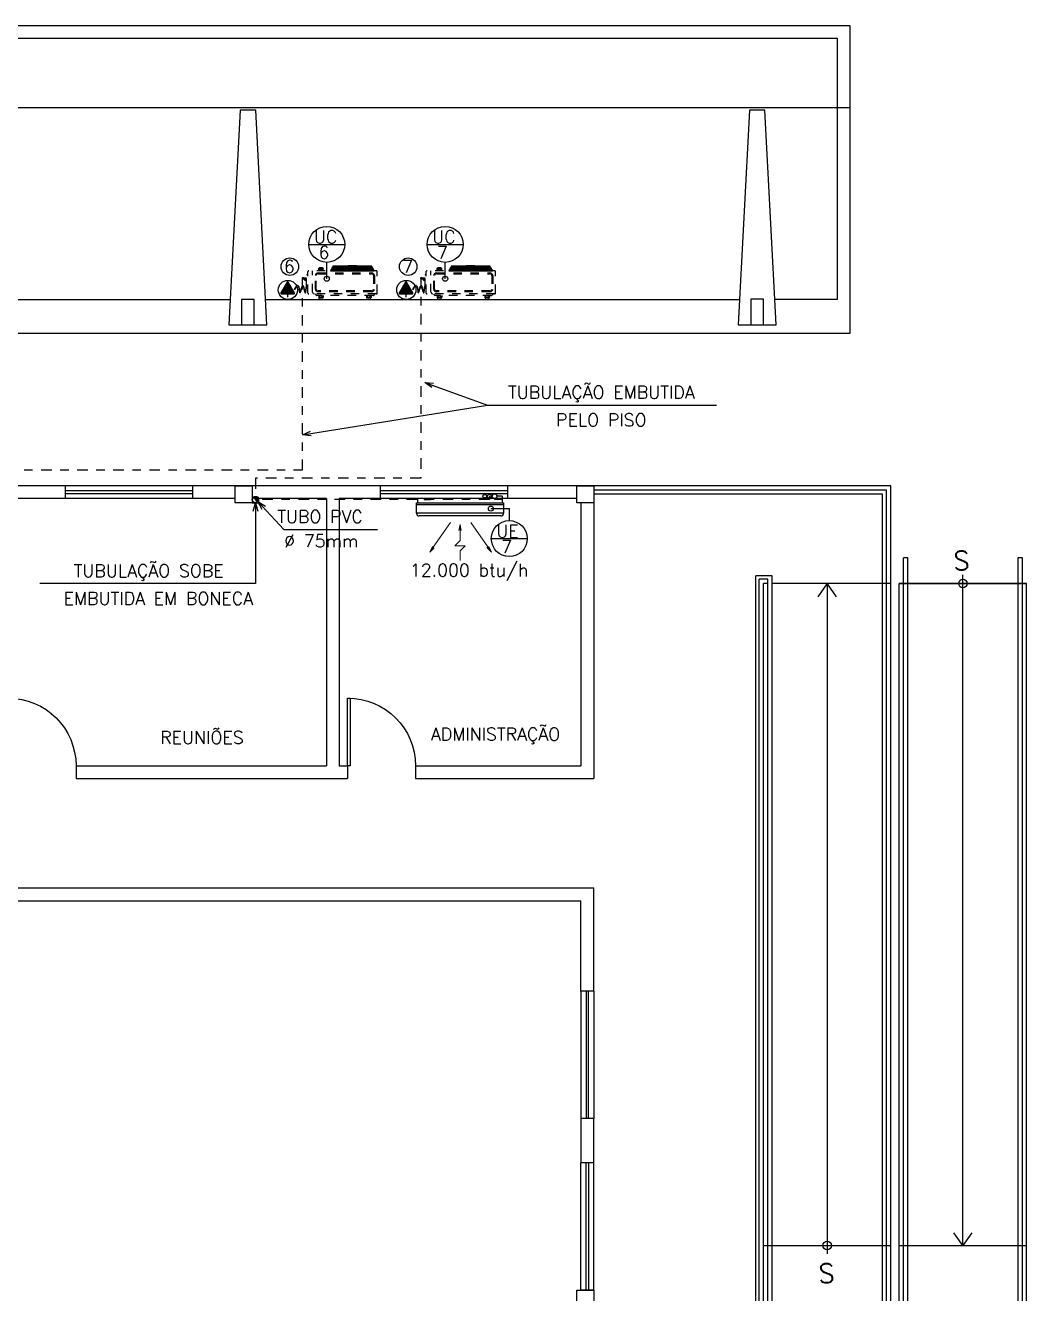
# Model space of a CAD drawing. Header units: millimetres. Extents: x 732 to 1037, y 127 to 299.
# Drawn here: x 849.91 to 861.71, y 276.52 to 291.46 of the extents above; entities that cross this region are included whole.
import ezdxf
from ezdxf.enums import TextEntityAlignment as Align

# ---------------------------------------------------------------- set-up
doc = ezdxf.new("R2010")
doc.units = ezdxf.units.MM
for name, pattern in [('CENTER2', [1.125, 0.75, -0.125, 0.125, -0.125]), ('CONTINU', [0]), ('DASHDOT2', [0.5, 0.25, -0.125, 0, -0.125]), ('HIDDEN', [0.375, 0.25, -0.125]), ('NASCOSTA2', [0.1875, 0.125, -0.0625])]:
    doc.linetypes.add(name, pattern=pattern)
for name, color, linetype in [('AC-EQUIPAMENTOS', 2, 'Continuous'), ('AC-FRIGORÍFICA', 20, 'DASHDOT2'), ('AC_EQUIP', 6, 'Continuous'), ('ARC_EQUIP', 6, 'Continuous'), ('Detalhes_Txt', 2, 'Continuous'), ('DRENO', 4, 'CENTER2'), ('ELE-PONTOS', 4, 'Continuous'), ('EQUIPAMENTOS', 8, 'Continuous'), ('I-ARQ', 8, 'Continuous'), ('I-LIN_CHANADA', 1, 'Continuous'), ('I-NORMO_ARQ', 8, 'Continuous')]:
    doc.layers.add(name, color=color, linetype=linetype)
doc.layers.add('Evaporadores', color=4, linetype='Continuous', lineweight=0)
doc.layers.add('I-FIAÇÃO', color=2, linetype='Continuous', lineweight=30)
doc.styles.add('50-250', font='SIMPLEX.shx', dxfattribs={"height": 0.3})
doc.styles.add('COTA100', font='ROMANS.SHX')
doc.styles.add('ROMANS', font='romans.shx')
doc.dimstyles.new('50-250', dxfattribs={"dimscale": 2.5, "dimtxt": 0.3, "dimasz": 0.06, "dimexe": 0.2, "dimexo": 0.1, "dimgap": 0.1, "dimtad": 1, "dimzin": 5, "dimdsep": 46, "dimtxsty": '50-250', "dimblk": 'DOT', "dimcen": 0.06, "dimclrd": 1, "dimclre": 1, "dimclrt": 2, "dimadec": 0, "dimazin": 0, "dimtfac": 1, "dimtmove": 2, "dimatfit": 3, "dimldrblk": 'DOT', "dimfxl": 1, "dimtolj": 1, "dimtzin": 4, "dimarcsym": 0})
doc.dimstyles.new('COTA100', dxfattribs={"dimtxt": 0.18, "dimasz": 0.18, "dimexe": 0.05, "dimexo": 0.06, "dimgap": 0.1, "dimtad": 1, "dimzin": 4, "dimdsep": 46, "dimtxsty": 'COTA100', "dimblk": 'bola', "dimcen": 0.09, "dimdle": 0.05, "dimse1": 1, "dimse2": 1, "dimclrd": 256, "dimclrt": 2, "dimadec": 0, "dimazin": 0, "dimtfac": 1, "dimtix": 1, "dimtmove": 2, "dimatfit": 1, "dimldrblk": 'OPEN30', "dimfxl": 1, "dimtolj": 1, "dimtzin": 4, "dimarcsym": 0})

# ---------------------------------------------------------------- blocks, each defined once
blk = doc.blocks.new('ta7')
for p, q in [((-0.006, 0.165), (-0.074, 0.049)), ((0.074, 0.049), (0.006, 0.165)), ((-0.067, 0.037), (0.067, 0.037)), ((0, 0.037), (0, 0))]:
    blk.add_line(p, q)
for centre, start, end in [((0, 0.161), 30, 150), ((-0.067, 0.045), 150, 270), ((0.067, 0.045), 270, 30)]:
    blk.add_arc(centre, 0.0075, start, end)
blk = doc.blocks.new('PS80')
blk.add_lwpolyline([(-0.03, 0.8), (-0.03, 0), (0, 0), (0, 0.8)], close=True)
at = {"color": 0}
blk.add_arc((0, 0), 0.8, 90, 180, dxfattribs=at)
blk = doc.blocks.new('_Dot')
at = {"color": 0, "linetype": 'ByBlock', "lineweight": -2}
blk.add_line((-0.5, 0), (-1, 0), dxfattribs=at)
at = {"color": 0, "linetype": 'ByBlock', "const_width": 0.5}
blk.add_lwpolyline([(-0.25, 0, 1), (0.25, 0, 1)], format="xyb", close=True, dxfattribs=at)
blk = doc.blocks.new('bola')
blk.add_hatch(color=0).paths.add_polyline_path([(-0.25, 0, 1), (0.25, 0, 1)])
at = {"color": 0}
for p, q in [((-1, 0), (-0.25, 0)), ((0, 1), (0, 0.25)), ((0.25, 0), (1, 0)), ((0, -0.25), (0, -1))]:
    blk.add_line(p, q, dxfattribs=at)
blk.add_circle((0, 0), 0.25, dxfattribs=at)
blk = doc.blocks.new('_OPEN30')
at = {"color": 0, "linetype": 'ByBlock', "ltscale": 0.5}
for p, q in [((-1, 0.27), (0, 0)), ((0, 0), (-1, -0.27)), ((0, 0), (-1, 0))]:
    blk.add_line(p, q, dxfattribs=at)
blk = doc.blocks.new('ev1')
at = {"layer": 'Evaporadores', "color": 2, "ltscale": 0.8}
for p, q in [((487.32, 165.559), (487.268, 165.669)), ((487.268, 165.669), (487.353, 165.582)), ((487.268, 165.669), (487.337, 165.57)), ((487.877, 165.647), (487.877, 165.832)), ((488.381, 165.585), (488.466, 165.672)), ((488.466, 165.672), (488.397, 165.573)), ((488.466, 165.672), (488.414, 165.562)), ((487.337, 165.57), (487.669, 165.095)), ((487.877, 165.647), (487.777, 165.547)), ((487.777, 165.547), (487.977, 165.547)), ((487.877, 165.447), (487.977, 165.547)), ((487.877, 165.252), (487.877, 165.447)), ((488.397, 165.573), (488.065, 165.098)), ((487.877, 165.132), (487.857, 165.252)), ((487.897, 165.252), (487.877, 165.132)), ((487.877, 165.132), (487.877, 165.252))]:
    blk.add_line(p, q, dxfattribs=at)
blk = doc.blocks.new('A$C5767644B')
at = {"layer": 'AC-EQUIPAMENTOS', "color": 6}
for p, q in [((0.892, 0.757), (0.88, 0.757)), ((0.892, 0.757), (0.88, 0.757)), ((1.008, 0.757), (0.946, 0.757)), ((1.008, 0.757), (0.946, 0.757)), ((1.008, 0.757), (1.008, 0.729)), ((1.008, 0.757), (1.008, 0.729)), ((0, 0.679), (1.025, 0.679)), ((0, 0.556), (0, 0.679)), ((0, 0.679), (1.025, 0.679)), ((0, 0.556), (0, 0.679)), ((1.012, 0.729), (0.013, 0.729)), ((0.013, 0.729), (0.013, 0.679)), ((1.012, 0.729), (0.013, 0.729)), ((0.013, 0.729), (0.013, 0.679)), ((0.088, 0.729), (0.088, 0.718)), ((0.088, 0.729), (0.088, 0.718)), ((0.088, 0.718), (0.166, 0.718)), ((0.088, 0.718), (0.166, 0.718)), ((0.166, 0.718), (0.166, 0.729)), ((0.166, 0.718), (0.166, 0.729)), ((0.923, 0.718), (0.923, 0.729)), ((0.923, 0.718), (0.923, 0.729)), ((1.001, 0.718), (0.923, 0.718)), ((1.001, 0.718), (0.923, 0.718)), ((1.001, 0.729), (1.001, 0.718)), ((1.001, 0.729), (1.001, 0.718)), ((1.012, 0.679), (1.012, 0.729)), ((1.012, 0.679), (1.012, 0.729)), ((1.025, 0.679), (1.025, 0.556)), ((1.025, 0.679), (1.025, 0.556)), ((0.993, 0.524), (0.032, 0.524)), ((0.993, 0.524), (0.032, 0.524))]:
    blk.add_line(p, q, dxfattribs=at)
at = {"layer": 'AC-EQUIPAMENTOS'}
for p, q in [((1.025, 0.655), (0, 0.655)), ((1.025, 0.655), (0, 0.655)), ((1.025, 0.555), (0, 0.555)), ((1.025, 0.555), (0, 0.555))]:
    blk.add_line(p, q, dxfattribs=at)
at = {"layer": 'AC-EQUIPAMENTOS', "color": 6}
for centre, start, end in [((0.032, 0.556), 180, 270), ((0.032, 0.556), 180, 270), ((0.993, 0.556), 270, 0), ((0.993, 0.556), 270, 0)]:
    blk.add_arc(centre, 0.0325, start, end, dxfattribs=at)
at = {"layer": 'AC-FRIGORÍFICA'}
for centre in [(0.804, 0.757), (0.804, 0.757), (0.858, 0.757), (0.858, 0.757)]:
    blk.add_circle(centre, 0.0216, dxfattribs=at)
at = {"layer": 'DRENO'}
blk.add_circle((0.919, 0.757), 0.0271, dxfattribs=at)
blk.add_circle((0.919, 0.757), 0.0271, dxfattribs=at)
at = {"layer": 'Evaporadores', "color": 2, "xscale": 0.6061605645989749, "yscale": 0.6061605645989749, "zscale": 0.6061605645990339, "rotation": 180}
blk.add_blockref('ev1', (296.244, 100.521), dxfattribs=at)

msp = doc.modelspace()

# ---------------------------------------------------------------- hatches: boundary and pattern name
h = msp.add_hatch()
h.set_pattern_fill('_USER', color=1, scale=0.012, angle=45, style=0, pattern_type=0)
h.set_pattern_definition([(45, (-0.002619, 0.025), (-0.00848528137, 0.00848528137), [])])
h.paths.add_polyline_path([(852.624, 285.914), (852.619, 285.914, 0.393374), (852.584, 285.877, 0.00577), (852.584, 285.876, -0.01155), (852.584, 285.877, -0.999982), (852.622, 285.876, 0.977181), (852.659, 285.876, 0.00577), (852.659, 285.877, 0.393374)])
at = {"layer": 'ELE-PONTOS'}
for points in [[(852.921, 288.314, 0.57735), (852.928, 288.302), (853.073, 288.302, 1), (853.073, 288.318, -0.267949), (853.08, 288.314), (853.008, 288.439, 0.57735), (852.994, 288.439)], [(854.316, 288.314, 0.57735), (854.323, 288.302), (854.468, 288.302, 1), (854.468, 288.318, -0.267949), (854.475, 288.314), (854.402, 288.439, 0.57735), (854.388, 288.439)]]:
    msp.add_hatch(color=4, dxfattribs=at).paths.add_polyline_path(points)

# ---------------------------------------------------------------- linework, layer by layer
at = {"color": 155, "linetype": 'NASCOSTA2', "ltscale": 0.5}
for p, q in [((853.36, 288.547), (853.991, 288.547)), ((854.754, 288.547), (855.385, 288.547)), ((853.328, 288.356), (853.328, 288.517)), ((853.338, 288.356), (853.338, 288.517)), ((853.36, 288.537), (853.991, 288.537)), ((854.012, 288.517), (854.012, 288.356)), ((854.023, 288.517), (854.023, 288.356)), ((854.722, 288.356), (854.722, 288.517)), ((854.733, 288.356), (854.733, 288.517)), ((854.754, 288.537), (855.385, 288.537)), ((855.407, 288.517), (855.407, 288.356)), ((855.417, 288.517), (855.417, 288.356)), ((853.991, 288.335), (853.36, 288.335)), ((853.991, 288.325), (853.36, 288.325)), ((855.385, 288.335), (854.754, 288.335)), ((855.385, 288.325), (854.754, 288.325))]:
    msp.add_line(p, q, dxfattribs=at)
at = {"color": 155, "linetype": 'CONTINU', "ltscale": 0.1}
for p, q in [((853.508, 288.573), (854.02, 288.573)), ((853.508, 288.573), (854.02, 288.573)), ((853.508, 288.573), (854.02, 288.573)), ((853.508, 288.573), (854.02, 288.573)), ((853.51, 288.573), (853.514, 288.582)), ((853.513, 288.584), (854.015, 288.584)), ((853.513, 288.584), (854.015, 288.584)), ((853.513, 288.584), (854.015, 288.584)), ((853.518, 288.582), (853.513, 288.573)), ((853.515, 288.584), (853.52, 288.592)), ((853.518, 288.594), (854.01, 288.594)), ((853.518, 288.594), (854.01, 288.594)), ((853.518, 288.594), (854.01, 288.594)), ((853.518, 288.594), (854.01, 288.594)), ((853.523, 288.592), (853.519, 288.584)), ((853.521, 288.594), (853.525, 288.603)), ((853.524, 288.605), (854.005, 288.605)), ((853.524, 288.605), (854.005, 288.605)), ((853.524, 288.605), (854.005, 288.605)), ((853.528, 288.603), (853.524, 288.594)), ((853.526, 288.605), (853.531, 288.614)), ((853.529, 288.616), (853.999, 288.616)), ((853.529, 288.616), (853.999, 288.616)), ((853.529, 288.616), (853.999, 288.616)), ((853.529, 288.616), (853.999, 288.616)), ((853.534, 288.614), (853.53, 288.605)), ((853.532, 288.616), (853.535, 288.623)), ((853.535, 288.628), (853.993, 288.628)), ((853.535, 288.628), (853.993, 288.628)), ((853.535, 288.628), (853.993, 288.628)), ((853.535, 288.628), (853.993, 288.628)), ((853.993, 288.626), (853.535, 288.626)), ((853.993, 288.626), (853.535, 288.626)), ((853.993, 288.626), (853.535, 288.626)), ((853.993, 288.626), (853.535, 288.626)), ((853.538, 288.622), (853.535, 288.616)), ((853.598, 288.623), (853.541, 288.623)), ((853.58, 288.573), (853.598, 288.623)), ((853.601, 288.622), (853.583, 288.573)), ((853.735, 288.623), (853.603, 288.623)), ((853.714, 288.63), (853.814, 288.63)), ((853.728, 288.63), (853.714, 288.63)), ((853.799, 288.63), (853.714, 288.63)), ((853.814, 288.63), (853.714, 288.63)), ((853.714, 288.628), (853.714, 288.63)), ((853.714, 288.628), (853.714, 288.63)), ((853.714, 288.628), (853.714, 288.63)), ((853.714, 288.628), (853.714, 288.63)), ((853.744, 288.623), (853.735, 288.623)), ((853.758, 288.573), (853.759, 288.622)), ((853.762, 288.622), (853.761, 288.573)), ((853.792, 288.623), (853.784, 288.623)), ((853.92, 288.623), (853.792, 288.623)), ((853.814, 288.63), (853.799, 288.63)), ((853.814, 288.63), (853.814, 288.628)), ((853.814, 288.63), (853.814, 288.628)), ((853.814, 288.63), (853.814, 288.628)), ((853.814, 288.63), (853.814, 288.628)), ((853.939, 288.573), (853.921, 288.622)), ((853.988, 288.623), (853.924, 288.623)), ((853.924, 288.623), (853.942, 288.573)), ((853.993, 288.616), (853.99, 288.622)), ((853.993, 288.623), (853.997, 288.616)), ((853.999, 288.605), (853.994, 288.614)), ((853.998, 288.614), (854.002, 288.605)), ((854.004, 288.594), (854, 288.603)), ((854.003, 288.603), (854.007, 288.594)), ((854.01, 288.584), (854.005, 288.592)), ((854.008, 288.592), (854.013, 288.584)), ((854.015, 288.573), (854.011, 288.582)), ((854.014, 288.582), (854.018, 288.573)), ((854.902, 288.573), (855.415, 288.573)), ((854.902, 288.573), (855.415, 288.573)), ((854.902, 288.573), (855.415, 288.573)), ((854.902, 288.573), (855.415, 288.573)), ((854.904, 288.573), (854.909, 288.582)), ((854.908, 288.584), (855.41, 288.584)), ((854.908, 288.584), (855.41, 288.584)), ((854.908, 288.584), (855.41, 288.584)), ((854.912, 288.582), (854.908, 288.573)), ((854.91, 288.584), (854.914, 288.592)), ((854.913, 288.594), (855.404, 288.594)), ((854.913, 288.594), (855.404, 288.594)), ((854.913, 288.594), (855.404, 288.594)), ((854.913, 288.594), (855.404, 288.594)), ((854.918, 288.592), (854.913, 288.584)), ((854.915, 288.594), (854.92, 288.603)), ((854.918, 288.605), (855.399, 288.605)), ((854.918, 288.605), (855.399, 288.605)), ((854.918, 288.605), (855.399, 288.605)), ((854.923, 288.603), (854.919, 288.594)), ((854.921, 288.605), (854.925, 288.614)), ((854.923, 288.616), (855.394, 288.616)), ((854.923, 288.616), (855.394, 288.616)), ((854.923, 288.616), (855.394, 288.616)), ((854.923, 288.616), (855.394, 288.616)), ((854.928, 288.614), (854.924, 288.605)), ((854.926, 288.616), (854.93, 288.623)), ((854.932, 288.622), (854.929, 288.616)), ((854.93, 288.628), (855.388, 288.628)), ((854.93, 288.628), (855.388, 288.628)), ((854.93, 288.628), (855.388, 288.628)), ((854.93, 288.628), (855.388, 288.628)), ((855.388, 288.626), (854.93, 288.626)), ((855.388, 288.626), (854.93, 288.626)), ((855.388, 288.626), (854.93, 288.626)), ((855.388, 288.626), (854.93, 288.626)), ((854.993, 288.623), (854.935, 288.623)), ((854.975, 288.573), (854.993, 288.623)), ((854.996, 288.622), (854.978, 288.573)), ((855.13, 288.623), (854.997, 288.623)), ((855.109, 288.63), (855.208, 288.63)), ((855.123, 288.63), (855.109, 288.63)), ((855.193, 288.63), (855.109, 288.63)), ((855.208, 288.63), (855.109, 288.63)), ((855.109, 288.628), (855.109, 288.63)), ((855.109, 288.628), (855.109, 288.63)), ((855.109, 288.628), (855.109, 288.63)), ((855.109, 288.628), (855.109, 288.63)), ((855.139, 288.623), (855.13, 288.623)), ((855.153, 288.573), (855.153, 288.622)), ((855.156, 288.622), (855.156, 288.573)), ((855.186, 288.623), (855.179, 288.623)), ((855.315, 288.623), (855.186, 288.623)), ((855.208, 288.63), (855.193, 288.63)), ((855.208, 288.63), (855.208, 288.628)), ((855.208, 288.63), (855.208, 288.628)), ((855.208, 288.63), (855.208, 288.628)), ((855.208, 288.63), (855.208, 288.628)), ((855.333, 288.573), (855.316, 288.622)), ((855.382, 288.623), (855.319, 288.623)), ((855.319, 288.623), (855.336, 288.573)), ((855.388, 288.616), (855.385, 288.622)), ((855.388, 288.623), (855.391, 288.616)), ((855.393, 288.605), (855.389, 288.614)), ((855.392, 288.614), (855.397, 288.605)), ((855.399, 288.594), (855.394, 288.603)), ((855.398, 288.603), (855.402, 288.594)), ((855.404, 288.584), (855.4, 288.592)), ((855.403, 288.592), (855.407, 288.584)), ((855.41, 288.573), (855.405, 288.582)), ((855.408, 288.582), (855.413, 288.573))]:
    msp.add_line(p, q, dxfattribs=at)
at = {"color": 1}
msp.add_line((855.354, 286.99), (858.054, 286.99), dxfattribs=at)
at = {"color": 155, "linetype": 'CONTINU', "ltscale": 0.1, "flags": 128}
for points in [[(853.535, 288.623), (853.535, 288.623), (853.536, 288.623), (853.536, 288.622), (853.537, 288.622), (853.537, 288.622), (853.537, 288.622), (853.538, 288.622), (853.538, 288.622), (853.538, 288.622)], [(853.541, 288.626), (853.541, 288.626), (853.541, 288.626), (853.541, 288.625), (853.541, 288.625), (853.541, 288.624), (853.541, 288.624), (853.541, 288.623), (853.541, 288.623), (853.541, 288.623)], [(853.598, 288.623), (853.598, 288.623), (853.599, 288.623)], [(853.599, 288.623), (853.599, 288.623), (853.6, 288.623), (853.6, 288.622), (853.601, 288.622), (853.601, 288.622), (853.601, 288.622), (853.601, 288.622)], [(853.603, 288.626), (853.603, 288.626), (853.603, 288.626), (853.604, 288.625), (853.604, 288.625), (853.604, 288.624), (853.603, 288.624), (853.603, 288.623), (853.603, 288.623), (853.603, 288.623)], [(853.735, 288.626), (853.736, 288.626), (853.736, 288.626), (853.736, 288.625), (853.736, 288.625), (853.736, 288.624), (853.736, 288.624), (853.736, 288.623), (853.735, 288.623)], [(853.744, 288.625), (853.744, 288.625), (853.744, 288.626), (853.744, 288.626), (853.744, 288.626), (853.744, 288.626), (853.744, 288.626), (853.744, 288.625), (853.744, 288.625), (853.744, 288.624), (853.744, 288.624), (853.744, 288.623), (853.744, 288.623), (853.744, 288.623), (853.744, 288.624), (853.744, 288.624), (853.744, 288.625)], [(853.759, 288.622), (853.759, 288.623), (853.759, 288.624), (853.759, 288.624), (853.759, 288.625), (853.759, 288.625), (853.759, 288.625), (853.759, 288.625), (853.759, 288.626), (853.76, 288.626), (853.76, 288.626)], [(853.759, 288.622), (853.759, 288.622), (853.759, 288.623), (853.76, 288.623), (853.76, 288.623), (853.761, 288.623), (853.761, 288.623), (853.761, 288.622), (853.762, 288.622), (853.762, 288.622)], [(853.76, 288.626), (853.76, 288.626), (853.761, 288.626), (853.761, 288.626), (853.762, 288.625), (853.762, 288.625), (853.762, 288.624)], [(853.762, 288.624), (853.762, 288.624), (853.762, 288.624), (853.762, 288.624), (853.762, 288.624), (853.762, 288.623), (853.762, 288.622)], [(853.784, 288.625), (853.784, 288.625), (853.784, 288.626), (853.784, 288.626), (853.784, 288.626)], [(853.784, 288.623), (853.784, 288.623), (853.784, 288.624), (853.784, 288.624), (853.784, 288.625)], [(853.792, 288.623), (853.791, 288.623), (853.791, 288.624), (853.791, 288.624), (853.791, 288.625), (853.791, 288.625), (853.791, 288.626), (853.791, 288.626), (853.792, 288.626)], [(853.92, 288.623), (853.92, 288.623), (853.919, 288.624), (853.919, 288.624), (853.919, 288.625), (853.919, 288.625), (853.919, 288.626), (853.92, 288.626), (853.92, 288.626)], [(853.921, 288.622), (853.921, 288.622), (853.922, 288.622), (853.922, 288.622), (853.922, 288.622), (853.923, 288.623), (853.923, 288.623), (853.924, 288.623)], [(853.924, 288.623), (853.924, 288.623), (853.924, 288.623)], [(853.988, 288.625), (853.988, 288.625), (853.988, 288.626), (853.988, 288.626), (853.988, 288.626)], [(853.988, 288.623), (853.988, 288.623), (853.988, 288.624), (853.988, 288.624), (853.988, 288.625)], [(853.99, 288.622), (853.99, 288.622), (853.991, 288.622), (853.991, 288.622), (853.992, 288.622)], [(853.992, 288.622), (853.992, 288.622), (853.993, 288.623), (853.993, 288.623), (853.993, 288.623), (853.993, 288.623)], [(854.93, 288.623), (854.93, 288.623), (854.93, 288.623), (854.931, 288.622), (854.931, 288.622), (854.932, 288.622), (854.932, 288.622), (854.932, 288.622), (854.932, 288.622), (854.932, 288.622)], [(854.935, 288.626), (854.935, 288.626), (854.935, 288.626), (854.935, 288.625), (854.935, 288.625), (854.935, 288.624), (854.935, 288.624), (854.935, 288.623), (854.935, 288.623), (854.935, 288.623)], [(854.993, 288.623), (854.993, 288.623), (854.993, 288.623)], [(854.993, 288.623), (854.994, 288.623), (854.994, 288.623), (854.995, 288.622), (854.995, 288.622), (854.996, 288.622), (854.996, 288.622), (854.996, 288.622)], [(854.997, 288.626), (854.998, 288.626), (854.998, 288.626), (854.998, 288.625), (854.998, 288.625), (854.998, 288.624), (854.998, 288.624), (854.998, 288.623), (854.997, 288.623), (854.997, 288.623)], [(855.13, 288.626), (855.13, 288.626), (855.131, 288.626), (855.131, 288.625), (855.131, 288.625), (855.131, 288.624), (855.131, 288.624), (855.13, 288.623), (855.13, 288.623)], [(855.139, 288.625), (855.139, 288.625), (855.139, 288.626), (855.139, 288.626), (855.139, 288.626), (855.139, 288.626), (855.139, 288.626), (855.139, 288.625), (855.139, 288.625), (855.139, 288.624), (855.139, 288.624), (855.139, 288.623), (855.139, 288.623), (855.139, 288.623), (855.139, 288.624), (855.139, 288.624), (855.139, 288.625)], [(855.153, 288.622), (855.153, 288.623), (855.153, 288.624), (855.153, 288.624), (855.153, 288.625), (855.153, 288.625), (855.153, 288.625), (855.153, 288.625), (855.154, 288.626), (855.154, 288.626), (855.155, 288.626)], [(855.153, 288.622), (855.153, 288.622), (855.154, 288.623), (855.154, 288.623), (855.155, 288.623), (855.155, 288.623), (855.156, 288.623), (855.156, 288.622), (855.156, 288.622), (855.156, 288.622)], [(855.155, 288.626), (855.155, 288.626), (855.155, 288.626), (855.156, 288.626), (855.156, 288.625), (855.156, 288.625), (855.156, 288.624)], [(855.156, 288.624), (855.156, 288.624), (855.156, 288.624), (855.156, 288.624), (855.156, 288.624), (855.156, 288.623), (855.156, 288.622)], [(855.179, 288.625), (855.179, 288.625), (855.179, 288.626), (855.179, 288.626), (855.179, 288.626)], [(855.179, 288.623), (855.179, 288.623), (855.179, 288.624), (855.179, 288.624), (855.179, 288.625)], [(855.186, 288.623), (855.186, 288.623), (855.186, 288.624), (855.185, 288.624), (855.185, 288.625), (855.185, 288.625), (855.186, 288.626), (855.186, 288.626), (855.186, 288.626)], [(855.315, 288.623), (855.314, 288.623), (855.314, 288.624), (855.314, 288.624), (855.314, 288.625), (855.314, 288.625), (855.314, 288.626), (855.314, 288.626), (855.315, 288.626)], [(855.316, 288.622), (855.316, 288.622), (855.316, 288.622), (855.316, 288.622), (855.317, 288.622), (855.317, 288.623), (855.318, 288.623), (855.318, 288.623)], [(855.318, 288.623), (855.319, 288.623), (855.319, 288.623)], [(855.382, 288.625), (855.382, 288.625), (855.382, 288.626), (855.382, 288.626), (855.382, 288.626)], [(855.382, 288.623), (855.382, 288.623), (855.382, 288.624), (855.382, 288.624), (855.382, 288.625)], [(855.385, 288.622), (855.385, 288.622), (855.385, 288.622), (855.386, 288.622), (855.386, 288.622)], [(855.386, 288.622), (855.387, 288.622), (855.387, 288.623), (855.387, 288.623), (855.388, 288.623), (855.388, 288.623)]]:
    msp.add_lwpolyline(points, dxfattribs=at)
at = {"color": 1}
msp.add_circle((852.622, 285.877), 0.0375, dxfattribs=at)
at = {"color": 155, "linetype": 'CONTINU', "ltscale": 0.1}
for centre, radius, start, end in [((853.513, 288.583), 0.000996, 90, 270), ((853.513, 288.583), 0.000996, 90, 270), ((853.513, 288.583), 0.000996, 90, 270), ((853.513, 288.583), 0.000996, 90, 270), ((853.518, 288.593), 0.000996, 90, 270), ((853.518, 288.593), 0.000996, 90, 270), ((853.518, 288.593), 0.000996, 90, 270), ((853.518, 288.593), 0.000996, 90, 270), ((853.524, 288.604), 0.000996, 90, 270), ((853.524, 288.604), 0.000996, 90, 270), ((853.524, 288.604), 0.000996, 90, 270), ((853.524, 288.604), 0.000996, 90, 270), ((853.529, 288.615), 0.000996, 90, 270), ((853.529, 288.615), 0.000996, 90, 270), ((853.529, 288.615), 0.000996, 90, 270), ((853.529, 288.615), 0.000996, 90, 270), ((853.529, 288.615), 0.000996, 90, 270), ((853.529, 288.615), 0.000996, 90, 270), ((853.529, 288.615), 0.000996, 90, 270), ((853.529, 288.615), 0.000996, 90, 270), ((853.535, 288.627), 0.000996, 90, 270), ((853.535, 288.627), 0.000996, 90, 270), ((853.535, 288.627), 0.000996, 90, 270), ((853.535, 288.627), 0.000996, 90, 270), ((853.541, 288.62), 0.00597, 90.0012, 153.1355), ((853.541, 288.62), 0.00299, 90.0022, 153.1377), ((853.603, 288.621), 0.00471, 93.116, 164.5193), ((853.603, 288.621), 0.00203, 104.1481, 165.9995), ((853.92, 288.622), 0.00468, 15.0015, 85.8756), ((853.92, 288.622), 0.00165, 5.7111, 80.5447), ((853.988, 288.62), 0.00597, 26.8648, 89.9985), ((853.988, 288.62), 0.00299, 26.8634, 89.9967), ((853.993, 288.627), 0.000996, 270, 90), ((853.993, 288.627), 0.000996, 270, 90), ((853.993, 288.627), 0.000996, 270, 90), ((853.993, 288.627), 0.000996, 270, 90), ((853.999, 288.615), 0.000996, 270, 90), ((853.999, 288.615), 0.000996, 270, 90), ((853.999, 288.615), 0.000996, 270, 90), ((853.999, 288.615), 0.000996, 270, 90), ((854.005, 288.604), 0.000996, 270, 90), ((854.005, 288.604), 0.000996, 270, 90), ((854.005, 288.604), 0.000996, 270, 90), ((854.005, 288.604), 0.000996, 270, 90), ((854.01, 288.593), 0.000996, 270, 90), ((854.01, 288.593), 0.000996, 270, 90), ((854.01, 288.593), 0.000996, 270, 90), ((854.01, 288.593), 0.000996, 270, 90), ((854.015, 288.583), 0.000996, 270, 90), ((854.015, 288.583), 0.000996, 270, 90), ((854.015, 288.583), 0.000996, 270, 90), ((854.015, 288.583), 0.000996, 270, 90), ((854.908, 288.583), 0.000996, 90, 270), ((854.908, 288.583), 0.000996, 90, 270), ((854.908, 288.583), 0.000996, 90, 270), ((854.908, 288.583), 0.000996, 90, 270), ((854.913, 288.593), 0.000996, 90, 270), ((854.913, 288.593), 0.000996, 90, 270), ((854.913, 288.593), 0.000996, 90, 270), ((854.913, 288.593), 0.000996, 90, 270), ((854.918, 288.604), 0.000996, 90, 270), ((854.918, 288.604), 0.000996, 90, 270), ((854.918, 288.604), 0.000996, 90, 270), ((854.918, 288.604), 0.000996, 90, 270), ((854.923, 288.615), 0.000996, 90, 270), ((854.923, 288.615), 0.000996, 90, 270), ((854.923, 288.615), 0.000996, 90, 270), ((854.923, 288.615), 0.000996, 90, 270), ((854.923, 288.615), 0.000996, 90, 270), ((854.923, 288.615), 0.000996, 90, 270), ((854.923, 288.615), 0.000996, 90, 270), ((854.923, 288.615), 0.000996, 90, 270), ((854.93, 288.627), 0.000996, 90, 270), ((854.93, 288.627), 0.000996, 90, 270), ((854.93, 288.627), 0.000996, 90, 270), ((854.93, 288.627), 0.000996, 90, 270), ((854.935, 288.62), 0.00597, 90.0012, 153.1355), ((854.935, 288.62), 0.00299, 90.0022, 153.1377), ((854.997, 288.621), 0.00471, 93.116, 164.5193), ((854.998, 288.621), 0.00203, 104.1481, 165.9995), ((855.314, 288.622), 0.00468, 15.0015, 85.8756), ((855.314, 288.622), 0.00165, 5.7111, 80.5447), ((855.382, 288.62), 0.00597, 26.8648, 89.9985), ((855.382, 288.62), 0.00299, 26.8634, 89.9967), ((855.388, 288.627), 0.000996, 270, 90), ((855.388, 288.627), 0.000996, 270, 90), ((855.388, 288.627), 0.000996, 270, 90), ((855.388, 288.627), 0.000996, 270, 90), ((855.394, 288.615), 0.000996, 270, 90), ((855.394, 288.615), 0.000996, 270, 90), ((855.394, 288.615), 0.000996, 270, 90), ((855.394, 288.615), 0.000996, 270, 90), ((855.399, 288.604), 0.000996, 270, 90), ((855.399, 288.604), 0.000996, 270, 90), ((855.399, 288.604), 0.000996, 270, 90), ((855.399, 288.604), 0.000996, 270, 90), ((855.404, 288.593), 0.000996, 270, 90), ((855.404, 288.593), 0.000996, 270, 90), ((855.404, 288.593), 0.000996, 270, 90), ((855.404, 288.593), 0.000996, 270, 90), ((855.41, 288.583), 0.000996, 270, 90), ((855.41, 288.583), 0.000996, 270, 90), ((855.41, 288.583), 0.000996, 270, 90), ((855.41, 288.583), 0.000996, 270, 90)]:
    msp.add_arc(centre, radius, start, end, dxfattribs=at)
at = {"color": 1}
for centre, start, end in [((852.603, 285.876), 358.6775, 181.3225), ((852.64, 285.876), 178.6775, 358.6775)]:
    msp.add_arc(centre, 0.0188, start, end, dxfattribs=at)
at = {"color": 155}
for centre, major_axis, start_param, end_param in [((853.36, 288.517), (0.0323, 0), 1.570796, 3.141593), ((853.991, 288.517), (-0.0323, 0), 3.141593, 4.712389), ((854.754, 288.517), (0.0323, 0), 1.570796, 3.141593), ((855.385, 288.517), (-0.0323, 0), 3.141593, 4.712389), ((853.36, 288.517), (0.0215, 0), 1.570796, 3.141593), ((853.991, 288.517), (-0.0215, 0), 3.141593, 4.712389), ((854.754, 288.517), (0.0215, 0), 1.570796, 3.141593), ((855.385, 288.517), (-0.0215, 0), 3.141593, 4.712389), ((853.36, 288.356), (-0.0323, 0), 0, 1.570796), ((853.36, 288.356), (0.0215, 0), 3.141593, 4.712389), ((853.991, 288.356), (-0.0215, 0), 1.570796, 3.141593), ((853.991, 288.356), (-0.0323, 0), 1.570796, 3.141593), ((854.754, 288.356), (-0.0323, 0), 0, 1.570796), ((854.754, 288.356), (0.0215, 0), 3.141593, 4.712389), ((855.385, 288.356), (-0.0215, 0), 1.570796, 3.141593), ((855.385, 288.356), (-0.0323, 0), 1.570796, 3.141593)]:
    msp.add_ellipse(centre, major_axis=major_axis, ratio=0.941816, start_param=start_param, end_param=end_param, dxfattribs=at)
at = {"layer": 'AC-FRIGORÍFICA', "ltscale": 0.5}
for points in [[(846.697, 285.914), (846.697, 286.226), (853.175, 286.226), (853.175, 288.478)], [(854.57, 288.489), (854.57, 286.129), (852.622, 286.129), (852.622, 285.914)], [(855.378, 285.916), (855.378, 285.876), (852.659, 285.876)]]:
    msp.add_lwpolyline(points, dxfattribs=at)
at = {"layer": 'AC_EQUIP', "linetype": 'CONTINU'}
for centre in [(853.004, 288.347), (854.399, 288.347)]:
    msp.add_circle(centre, 0.113, dxfattribs=at)
at = {"layer": 'ARC_EQUIP', "linetype": 'NASCOSTA2', "ltscale": 0.5}
for p, q in [((853.241, 288.31), (853.241, 288.563)), ((854.045, 288.573), (853.252, 288.573)), ((853.295, 288.32), (853.295, 288.573)), ((854.055, 288.31), (854.055, 288.563)), ((854.635, 288.31), (854.635, 288.563)), ((855.439, 288.573), (854.646, 288.573)), ((854.69, 288.32), (854.69, 288.573)), ((855.45, 288.31), (855.45, 288.563)), ((853.209, 288.459), (853.205, 288.463)), ((853.219, 288.459), (853.209, 288.459)), ((853.219, 288.459), (853.223, 288.463)), ((853.225, 288.38), (853.225, 288.52)), ((854.604, 288.459), (854.6, 288.463)), ((854.614, 288.459), (854.604, 288.459)), ((854.614, 288.459), (854.617, 288.463)), ((854.62, 288.38), (854.62, 288.52)), ((854.045, 288.299), (853.252, 288.299)), ((854.007, 288.282), (853.345, 288.282)), ((855.439, 288.299), (854.646, 288.299)), ((855.401, 288.282), (854.74, 288.282))]:
    msp.add_line(p, q, dxfattribs=at)
at = {"layer": 'ARC_EQUIP'}
for p, q in [((853.367, 288.573), (853.367, 288.597)), ((853.41, 288.607), (853.377, 288.607)), ((853.379, 288.607), (853.379, 288.573)), ((853.409, 288.607), (853.409, 288.573)), ((853.421, 288.573), (853.421, 288.597)), ((854.761, 288.573), (854.761, 288.597)), ((854.805, 288.607), (854.772, 288.607)), ((854.774, 288.607), (854.774, 288.573)), ((854.803, 288.607), (854.803, 288.573)), ((854.816, 288.573), (854.816, 288.597)), ((853.175, 288.489), (853.179, 288.492)), ((853.175, 288.478), (853.175, 288.489)), ((853.179, 288.474), (853.175, 288.478)), ((853.179, 288.474), (853.179, 288.492)), ((853.179, 288.492), (853.185, 288.492)), ((853.179, 288.489), (853.185, 288.489)), ((853.179, 288.478), (853.185, 288.478)), ((853.179, 288.474), (853.185, 288.474)), ((853.185, 288.474), (853.185, 288.492)), ((853.188, 288.488), (853.185, 288.488)), ((853.188, 288.479), (853.185, 288.479)), ((853.188, 288.476), (853.188, 288.491)), ((853.188, 288.491), (853.225, 288.491)), ((853.188, 288.476), (853.225, 288.476)), ((853.205, 288.463), (853.205, 288.468)), ((853.223, 288.468), (853.205, 288.468)), ((853.223, 288.463), (853.205, 288.463)), ((853.209, 288.463), (853.209, 288.468)), ((853.212, 288.468), (853.212, 288.476)), ((853.218, 288.468), (853.218, 288.476)), ((853.219, 288.463), (853.219, 288.468)), ((853.223, 288.463), (853.223, 288.468)), ((853.241, 288.534), (853.227, 288.524)), ((854.57, 288.489), (854.574, 288.492)), ((854.57, 288.478), (854.57, 288.489)), ((854.574, 288.474), (854.57, 288.478)), ((854.574, 288.474), (854.574, 288.492)), ((854.574, 288.492), (854.579, 288.492)), ((854.574, 288.489), (854.579, 288.489)), ((854.574, 288.478), (854.579, 288.478)), ((854.574, 288.474), (854.579, 288.474)), ((854.579, 288.474), (854.579, 288.492)), ((854.582, 288.488), (854.579, 288.488)), ((854.582, 288.479), (854.579, 288.479)), ((854.582, 288.476), (854.582, 288.491)), ((854.582, 288.491), (854.62, 288.491)), ((854.582, 288.476), (854.62, 288.476)), ((854.6, 288.463), (854.6, 288.468)), ((854.617, 288.468), (854.6, 288.468)), ((854.617, 288.463), (854.6, 288.463)), ((854.604, 288.463), (854.604, 288.468)), ((854.607, 288.468), (854.607, 288.476)), ((854.612, 288.468), (854.612, 288.476)), ((854.614, 288.463), (854.614, 288.468)), ((854.617, 288.463), (854.617, 288.468)), ((854.635, 288.534), (854.622, 288.524)), ((853.241, 288.366), (853.227, 288.376)), ((853.324, 288.299), (853.337, 288.286)), ((853.367, 288.282), (853.367, 288.258)), ((853.41, 288.248), (853.377, 288.248)), ((853.379, 288.248), (853.379, 288.282)), ((853.409, 288.248), (853.409, 288.282)), ((853.421, 288.282), (853.421, 288.258)), ((853.93, 288.282), (853.93, 288.258)), ((853.974, 288.248), (853.94, 288.248)), ((853.942, 288.248), (853.942, 288.282)), ((853.972, 288.248), (853.972, 288.282)), ((853.984, 288.282), (853.984, 288.258)), ((854.028, 288.299), (854.015, 288.286)), ((854.635, 288.366), (854.622, 288.376)), ((854.718, 288.299), (854.732, 288.286)), ((854.761, 288.282), (854.761, 288.258)), ((854.805, 288.248), (854.772, 288.248)), ((854.774, 288.248), (854.774, 288.282)), ((854.803, 288.248), (854.803, 288.282)), ((854.816, 288.282), (854.816, 288.258)), ((855.324, 288.282), (855.324, 288.258)), ((855.368, 288.248), (855.335, 288.248)), ((855.337, 288.248), (855.337, 288.282)), ((855.366, 288.248), (855.366, 288.282)), ((855.379, 288.282), (855.379, 288.258)), ((855.423, 288.299), (855.409, 288.286))]:
    msp.add_line(p, q, dxfattribs=at)
for centre, major_axis, start_param, end_param in [((853.252, 288.563), (0.0108, 0), 1.570796, 3.141593), ((854.045, 288.563), (-0.0108, 0), 3.141593, 4.712389), ((854.646, 288.563), (0.0108, 0), 1.570796, 3.141593), ((855.439, 288.563), (-0.0108, 0), 3.141593, 4.712389), ((853.231, 288.52), (0.00539, 0), 2.25771, 3.141593), ((854.625, 288.52), (0.00539, 0), 2.25771, 3.141593), ((853.231, 288.38), (-0.00539, 0), 0, 0.883883), ((853.252, 288.31), (0.0108, 0), 3.141593, 4.712389), ((853.317, 288.32), (0.0215, 0), 3.141593, 4.712389), ((853.345, 288.292), (-0.0108, 0), 0.741815, 1.570796), ((853.377, 288.258), (-0.0108, 0), 0, 1.570796), ((853.374, 288.271), (0.00317, 0), 3.141593, 9.424778), ((853.394, 288.258), (0.00789, 0), 3.141593, 9.424778), ((853.414, 288.271), (0.00317, 0), 3.141593, 9.424778), ((853.41, 288.258), (0.0108, 0), -1.570796, 0), ((853.94, 288.258), (0.0108, 0), 3.141593, 4.712389), ((853.937, 288.271), (0.00317, 0), 3.141593, 9.424778), ((853.957, 288.258), (0.00789, 0), 3.141593, 9.424778), ((853.977, 288.271), (0.00317, 0), 3.141593, 9.424778), ((853.974, 288.258), (0.0108, 0), -1.570796, 0), ((854.007, 288.292), (0.0108, 0), -1.570796, -0.741815), ((854.045, 288.31), (-0.0108, 0), 1.570796, 3.141593), ((854.625, 288.38), (-0.00539, 0), 0, 0.883883), ((854.646, 288.31), (0.0108, 0), 3.141593, 4.712389), ((854.712, 288.32), (0.0215, 0), 3.141593, 4.712389), ((854.74, 288.292), (-0.0108, 0), 0.741815, 1.570796), ((854.772, 288.258), (-0.0108, 0), 0, 1.570796), ((854.769, 288.271), (0.00317, 0), 3.141593, 9.424778), ((854.788, 288.258), (0.00789, 0), 3.141593, 9.424778), ((854.808, 288.271), (0.00317, 0), 3.141593, 9.424778), ((854.805, 288.258), (0.0108, 0), -1.570796, 0), ((855.335, 288.258), (0.0108, 0), 3.141593, 4.712389), ((855.332, 288.271), (0.00317, 0), 3.141593, 9.424778), ((855.352, 288.258), (0.00789, 0), 3.141593, 9.424778), ((855.371, 288.271), (0.00317, 0), 3.141593, 9.424778), ((855.368, 288.258), (0.0108, 0), -1.570796, 0), ((855.401, 288.292), (0.0108, 0), -1.570796, -0.741815), ((855.439, 288.31), (-0.0108, 0), 1.570796, 3.141593)]:
    msp.add_ellipse(centre, major_axis=major_axis, ratio=0.941816, start_param=start_param, end_param=end_param, dxfattribs=at)
at = {"layer": 'ARC_EQUIP', "extrusion": (0, 0, -1)}
for centre, major_axis, start_param, end_param in [((853.377, 288.597), (0.0108, 0), 3.141593, 4.712389), ((853.374, 288.584), (0.00317, 0), 3.141593, 9.424778), ((853.394, 288.597), (0.00789, 0), 3.141593, 9.424778), ((853.41, 288.597), (-0.0108, 0), 1.570796, 3.141593), ((853.414, 288.584), (0.00317, 0), 3.141593, 9.424778), ((854.772, 288.597), (0.0108, 0), 3.141593, 4.712389), ((854.769, 288.584), (0.00317, 0), 3.141593, 9.424778), ((854.788, 288.597), (0.00789, 0), 3.141593, 9.424778), ((854.805, 288.597), (-0.0108, 0), 1.570796, 3.141593), ((854.808, 288.584), (0.00317, 0), 3.141593, 9.424778)]:
    msp.add_ellipse(centre, major_axis=major_axis, ratio=0.941816, start_param=start_param, end_param=end_param, dxfattribs=at)
at = {"layer": 'I-ARQ'}
for p, q in [((845.441, 291.464), (859.625, 291.464)), ((859.625, 291.464), (859.625, 287.834)), ((845.591, 291.314), (859.475, 291.314)), ((859.475, 291.314), (859.475, 288.234)), ((844.268, 290.496), (859.625, 290.496)), ((852.441, 290.464), (852.308, 287.934)), ((852.625, 290.464), (852.441, 290.464)), ((852.758, 287.934), (852.625, 290.464)), ((858.441, 290.464), (858.308, 287.934)), ((858.625, 290.464), (858.441, 290.464)), ((858.758, 287.934), (858.625, 290.464)), ((846.742, 288.234), (852.324, 288.234)), ((852.458, 288.234), (852.458, 287.934)), ((852.608, 288.234), (852.458, 288.234)), ((852.608, 287.934), (852.608, 288.234)), ((852.742, 288.234), (858.324, 288.234)), ((858.608, 288.238), (858.458, 288.238)), ((858.458, 288.238), (858.458, 287.934)), ((858.608, 287.938), (858.608, 288.238)), ((859.475, 288.234), (858.742, 288.234)), ((859.625, 287.834), (845.441, 287.834)), ((852.308, 287.934), (852.758, 287.934)), ((852.458, 287.934), (852.608, 287.934)), ((858.308, 287.934), (858.758, 287.934)), ((858.361, 287.934), (858.361, 287.934)), ((858.458, 287.934), (858.608, 287.934)), ((850.38, 286.039), (849.08, 286.039)), ((850.38, 286.039), (850.38, 285.889)), ((851.88, 286.039), (850.38, 286.039)), ((854.095, 286.039), (851.88, 286.039)), ((851.88, 286.039), (851.88, 285.889)), ((855.595, 286.039), (854.095, 286.039)), ((854.095, 285.889), (854.095, 286.039)), ((855.595, 285.889), (855.595, 286.039)), ((856.607, 286.039), (855.595, 286.039)), ((856.607, 286.039), (856.607, 282.589)), ((860.108, 286.039), (856.607, 286.039)), ((860.108, 268.089), (860.108, 286.039)), ((850.38, 285.889), (849.608, 285.889)), ((851.88, 285.979), (850.38, 285.979)), ((850.38, 285.949), (851.88, 285.949)), ((851.88, 285.889), (850.38, 285.889)), ((852.383, 285.889), (851.88, 285.889)), ((853.458, 285.889), (852.662, 285.889)), ((853.458, 285.889), (853.458, 282.739)), ((853.608, 285.889), (853.608, 282.739)), ((854.095, 285.889), (853.608, 285.889)), ((855.595, 285.979), (854.095, 285.979)), ((854.095, 285.949), (855.595, 285.949)), ((855.595, 285.889), (854.095, 285.889)), ((856.408, 285.889), (855.595, 285.889)), ((860.058, 285.989), (856.607, 285.989)), ((860.008, 285.939), (856.607, 285.939)), ((860.008, 267.989), (860.008, 285.939)), ((860.058, 268.039), (860.058, 285.989)), ((856.457, 285.839), (856.457, 282.739)), ((860.258, 268.039), (860.258, 285.189)), ((860.308, 285.189), (860.258, 285.189)), ((860.308, 267.989), (860.308, 285.189)), ((861.608, 266.989), (861.608, 285.189)), ((861.658, 285.189), (861.608, 285.189)), ((861.658, 266.939), (861.658, 285.189)), ((858.518, 266.979), (858.518, 284.979)), ((858.708, 284.979), (858.518, 284.979)), ((858.708, 268.089), (858.708, 284.979)), ((858.558, 266.939), (858.558, 284.939)), ((858.658, 284.939), (858.558, 284.939)), ((858.608, 266.889), (858.608, 284.889)), ((858.658, 284.889), (858.608, 284.889)), ((858.658, 268.089), (858.658, 284.939)), ((860.108, 284.889), (858.708, 284.889)), ((860.208, 268.089), (860.208, 284.889)), ((860.208, 284.889), (861.708, 284.889)), ((861.708, 284.889), (860.208, 284.889)), ((861.708, 268.089), (861.708, 284.889)), ((850.508, 282.739), (853.458, 282.739)), ((850.508, 282.739), (850.508, 282.589)), ((853.608, 282.739), (853.708, 282.739)), ((853.708, 282.739), (853.708, 282.589)), ((854.508, 282.739), (856.457, 282.739)), ((854.508, 282.739), (854.508, 282.589)), ((850.508, 282.589), (853.708, 282.589)), ((854.508, 282.589), (856.607, 282.589)), ((848.258, 281.301), (856.607, 281.301)), ((856.607, 280.086), (856.607, 281.301)), ((846.658, 281.151), (856.457, 281.151)), ((856.457, 280.086), (856.457, 281.151)), ((856.457, 280.086), (856.457, 278.586)), ((856.607, 280.086), (856.457, 280.086)), ((856.517, 280.086), (856.517, 278.586)), ((856.547, 278.586), (856.547, 280.086)), ((856.607, 280.086), (856.607, 278.586)), ((856.607, 278.586), (856.457, 278.586)), ((856.607, 278.586), (856.457, 278.586)), ((856.457, 278.586), (856.457, 278.064)), ((856.607, 278.064), (856.607, 278.586)), ((856.457, 276.564), (856.457, 278.064)), ((856.607, 278.064), (856.457, 278.064)), ((856.517, 276.564), (856.517, 278.064)), ((856.547, 278.064), (856.547, 276.564)), ((856.607, 276.564), (856.607, 278.064)), ((858.608, 277.089), (860.108, 277.089)), ((860.208, 277.089), (861.708, 277.089)), ((856.607, 276.564), (856.457, 276.564))]:
    msp.add_line(p, q, dxfattribs=at)
for points in [[(852.383, 286.039), (852.583, 286.039), (852.583, 285.839), (852.383, 285.839)], [(856.408, 286.039), (856.608, 286.039), (856.608, 285.839), (856.408, 285.839)], [(856.407, 276.564), (856.607, 276.564), (856.607, 276.364), (856.407, 276.364)]]:
    msp.add_lwpolyline(points, close=True, dxfattribs=at)
msp.add_lwpolyline([(852.583, 285.839), (852.662, 285.839), (852.662, 285.889)], dxfattribs=at)
for centre in [(860.958, 284.889), (859.358, 277.089)]:
    msp.add_circle(centre, 0.05, dxfattribs=at)
at = {"layer": 'I-FIAÇÃO'}
for points in [[(853.082, 288.35), (853.09, 288.374), (853.142, 288.449), (853.139, 288.229), (853.182, 288.485), (853.212, 288.243), (853.216, 288.368), (853.225, 288.394)], [(854.476, 288.35), (854.485, 288.374), (854.537, 288.449), (854.533, 288.229), (854.576, 288.485), (854.607, 288.243), (854.611, 288.368), (854.62, 288.394)]]:
    msp.add_open_spline(points, degree=3, knots=[0.0388236, 0.0388236, 0.0388236, 0.0388236, 0.0902068, 0.1807357, 0.2719171, 0.3635669, 0.439096, 0.439096, 0.439096, 0.439096], dxfattribs=at)
at = {"layer": 'I-LIN_CHANADA'}
for p, q in [((853.251, 288.884), (853.674, 288.884)), ((854.645, 288.884), (855.068, 288.884)), ((855.401, 285.417), (855.824, 285.417))]:
    msp.add_line(p, q, dxfattribs=at)
for centre, radius in [((853.462, 288.884), 0.212), ((854.857, 288.884), 0.212), ((853.027, 288.621), 0.103), ((854.422, 288.621), 0.103), ((855.613, 285.417), 0.212)]:
    msp.add_circle(centre, radius, dxfattribs=at)

# ---------------------------------------------------------------- block references
at = {"layer": 'ELE-PONTOS', "xscale": 1.079999999999927, "yscale": 1.080000000000155, "zscale": 1.080000000000109}
for p in [(853.001, 288.261), (854.395, 288.261)]:
    msp.add_blockref('ta7', p, dxfattribs=at)
at = {"layer": 'EQUIPAMENTOS', "linetype": 'HIDDEN'}
msp.add_blockref('A$C5767644B', (854.52, 285.16), dxfattribs=at)
at = {"layer": 'I-ARQ', "xscale": -1}
for p in [(849.708, 282.739), (853.708, 282.739)]:
    msp.add_blockref('PS80', p, dxfattribs=at)

# ---------------------------------------------------------------- texts
at = {"layer": 'Detalhes_Txt', "style": 'ROMANS'}
for s, p in [('UC', (853.31, 288.897)), ('UC', (854.704, 288.897)), ('6', (853.366, 288.714)), ('7', (854.761, 288.714)), ('6', (852.957, 288.548)), ('7', (854.351, 288.548)), ('TUBO PVC ', (852.878, 285.601)), ('UE', (855.46, 285.43)), ('Ø 75mm', (852.96, 285.315)), ('7', (855.517, 285.247)), ('12.000 btu/h', (854.441, 284.971))]:
    msp.add_text(s, height=0.15, dxfattribs=at).set_placement(p)
for s, p in [('TUBULAÇÃO EMBUTIDA', (856.697, 287.141)), ('PELO PISO', (856.697, 286.815)), ('TUBULAÇÃO SOBE', (851.364, 285.038)), ('EMBUTIDA EM BONECA', (851.478, 284.713))]:
    msp.add_text(s, height=0.15, dxfattribs=at).set_placement(p, align=Align.MIDDLE_CENTER)
at = {"layer": 'I-ARQ', "char_height": 0.225, "attachment_point": 5, "style": '50-250'}
for insert in [(860.941, 285.157), (859.35, 276.76)]:
    msp.add_mtext('S', dxfattribs=dict(at, insert=insert))
at = {"layer": 'I-NORMO_ARQ', "color": 9, "style": 'COTA100'}
for s, p in [('REUNIÕES', (851.992, 283.074)), ('ADMINISTRAÇÃO', (855.451, 283.113))]:
    msp.add_text(s, height=0.15, dxfattribs=at).set_placement(p, align=Align.MIDDLE_CENTER)

# ---------------------------------------------------------------- leaders
at = {"color": 1}
for points in [[(854.616, 287.255), (855.354, 286.99)], [(853.175, 286.639), (855.354, 286.99)], [(852.651, 285.853), (852.956, 285.526), (854.059, 285.526)], [(852.623, 285.839), (852.623, 284.887), (850.081, 284.887)]]:
    msp.add_leader(points, dimstyle='COTA100', override={"dimasz": 0.1, "dimtad": 0, "dimclrd": 1}, dxfattribs=at)
at = {"layer": 'I-ARQ'}
for points, override in [([(860.958, 277.089), (860.958, 284.989)], {"dimgap": 0.1, "dimtad": 0, "dimclrd": 8, "dimldrblk": 'Open90', "dimfxl": 0.01}), ([(859.358, 284.883), (859.358, 276.989)], {"dimtad": 0, "dimclrd": 8, "dimldrblk": 'Open90', "dimfxl": 0.01})]:
    msp.add_leader(points, dimstyle='50-250', override=override, dxfattribs=at)
at = {"layer": 'I-LIN_CHANADA'}
for points, override in [([(853.462, 288.479), (853.462, 288.673)], {"dimasz": 0.06, "dimtad": 0, "dimldrblk": 'DotBlank'}), ([(854.857, 288.479), (854.857, 288.673)], {"dimasz": 0.06, "dimtad": 0, "dimldrblk": 'DotBlank'}), ([(855.397, 285.77), (855.613, 285.77), (855.613, 285.628)], {"dimasz": 0.06, "dimgap": 0.1, "dimtad": 0, "dimldrblk": 'DotBlank'})]:
    msp.add_leader(points, dimstyle='COTA100', override=override, dxfattribs=at)

doc.saveas('drawing.dxf')
